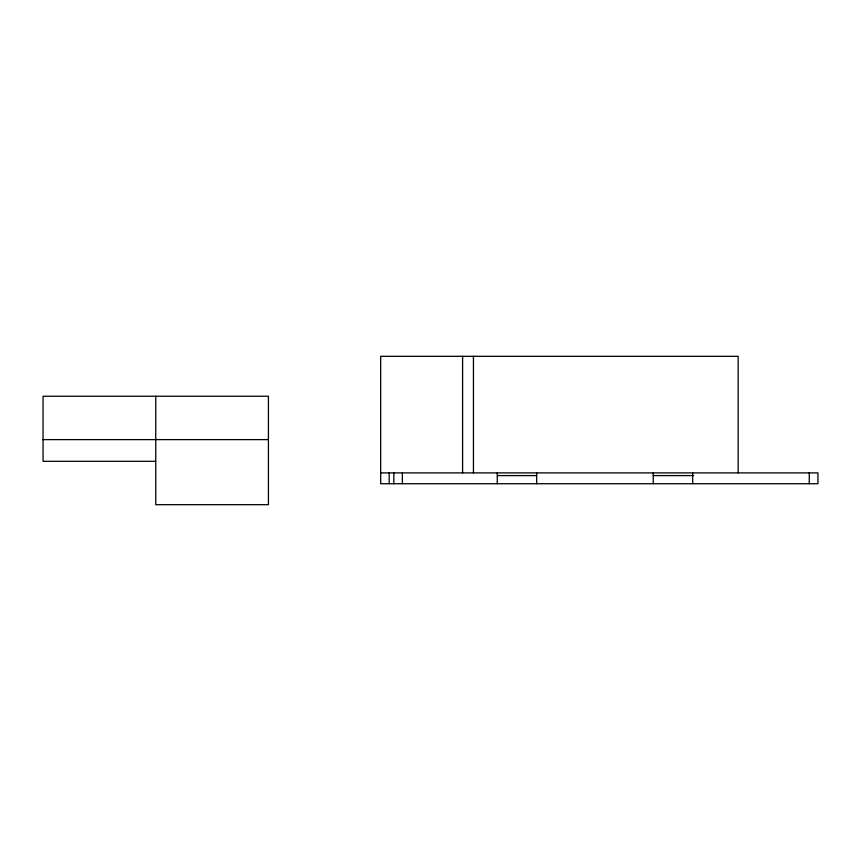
<?xml version="1.0" encoding="UTF-8"?>
<svg xmlns="http://www.w3.org/2000/svg" width="861" height="861" viewBox="0 0 861 861"><rect width="100%" height="100%" fill="white"/><g stroke="black" fill="none" stroke-linecap="round" stroke-linejoin="round"><path stroke-width="1.29" d="M43.05 439.616L268.428 439.616M155.744 461.302L43.05 461.302L43.05 396.243L268.428 396.243L268.428 504.686L155.744 504.686L155.744 396.243M380.68 472.893L817.95 472.893L817.95 483.731L380.68 483.731L380.68 356.314L738.168 356.314L738.168 472.893M497.593 475.595L536.575 475.595M653.208 475.595L693.74 475.595M809.254 472.893L809.254 483.731M692.685 472.893L692.685 483.731M653.251 472.893L653.251 483.731M536.683 472.893L536.683 483.731M497.249 472.893L497.249 483.731M473.442 356.314L473.442 472.893M462.605 356.314L462.605 472.893M402.367 472.893L402.367 483.731M393.821 472.893L393.821 483.731M389.172 472.893L389.172 483.731"/></g></svg>
